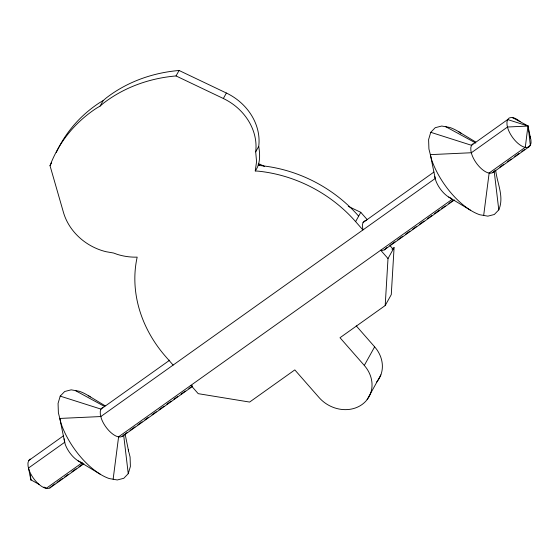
<?xml version="1.0" encoding="UTF-8"?>
<svg xmlns="http://www.w3.org/2000/svg" width="559" height="559" viewBox="0 0 559 559"><rect width="100%" height="100%" fill="white"/><g stroke="black" fill="none" stroke-linecap="round" stroke-linejoin="round"><path stroke-width="0.84" d="M385.193 305.549L388.009 258.551L394.088 247.616L391.272 294.621L385.193 305.549L340.005 337.727L364.3 365.425A31.276 27.091 29.1 0 1 361.952 404.59A31.276 27.091 29.1 0 1 319.112 397.596L294.817 369.897L249.628 402.068L198.214 393.669L190.905 385.333L192.296 385.577M113.135 479.231L118.606 436.81L452.287 199.249M483.675 215.432L489.146 173.004L525.299 147.269L527.955 125.908L530.47 137.975M366.704 220.421L364.545 220.973L363.057 222.51L362.337 224.935L362.924 229.952L355.608 221.616A132.93 115.119 29.1 0 0 258.307 171.159L255.253 170.949L256.567 161.635L255.687 151.845A53.273 46.131 29.1 0 0 223.348 98.503L176.036 75.94A155.702 134.845 29.1 0 0 103.331 103.324L100.11 106.077L96.393 108.264A155.702 134.845 29.1 0 0 50.01 165.66L63.44 212.35A53.273 46.131 29.1 0 0 106.077 251.711L113.596 253.024L117.376 254.408A56.298 48.759 29.1 0 0 137.179 257.133A125.111 108.348 29.1 0 0 165.82 356.74L173.129 365.069M255.68 151.866L258.726 146.381A53.273 46.131 29.1 0 0 226.395 93.032L179.076 70.476A155.702 134.845 29.1 0 0 106.371 97.86L103.149 100.613L99.432 102.8A155.702 134.845 29.1 0 0 56.256 152.551M255.253 170.949C260.466 163.934 260.117 154.605 258.719 146.402M30.158 459.037L28.663 460.581L27.95 462.999L28.055 466.136L28.977 469.777A17.518 8.099 54.6 0 0 45.013 488.056L47.697 488.524L49.856 487.972L83.878 463.746M31.018 480.083L30.284 474.794M90.299 396.925A52.546 24.289 54.6 0 0 79.21 391.244L71.161 389.84L64.683 391.503L60.211 396.121L58.066 403.381L58.381 412.794L61.141 423.708A52.546 24.289 54.6 0 0 109.25 478.553L117.299 479.964L123.777 478.301L128.249 473.676L130.394 466.416L130.079 457.003L128.856 452.161M461.517 133.58A52.546 24.289 54.6 0 0 449.75 127.445L441.701 126.034L435.223 127.697L430.751 132.315L428.606 139.582L428.921 148.987L431.681 159.909A52.546 24.289 54.6 0 0 479.79 214.747L487.839 216.158L494.317 214.495L498.789 209.877C504.372 196.985 497.279 183.457 495.707 170.523M472.998 143.761L471.51 145.298L470.79 147.723L470.895 150.86L471.817 154.501A17.518 8.099 54.6 0 0 487.853 172.78L490.536 173.248L492.696 172.696L528.842 146.954L530.337 145.417L528.15 126.159M50.01 165.66L51.533 162.928M100.11 106.077L103.149 100.613M176.036 75.94L179.076 70.476M223.348 98.503L226.395 93.032M259.131 165.471L259.844 164.199L264.533 166.435M355.608 221.616L360.786 212.329L348.264 206.355M364.3 365.425L374.642 346.839L356.216 325.827M367.109 399.643L380.882 374.872M30.857 479.811L39.43 484.597M102.458 407.567L100.969 409.104L100.25 411.522L100.354 414.659L101.277 418.3A17.518 8.099 54.6 0 0 117.313 436.579L119.996 437.054L122.155 436.495L192.331 386.535M49.856 487.972L51.344 486.428M122.155 436.495L127.186 432.435M388.009 258.551L380.693 250.215L382.083 250.46L384.243 249.901L387.149 247.357M492.696 172.696L495.602 170.146M28.663 460.581L63.398 435.852M169.726 360.157L100.969 409.104L60.211 396.121M363.057 222.51L433.938 172.046M82.459 462.545L46.306 488.28L44.014 487.05M52.05 485.925L54.887 483.905M57.011 482.396L62.685 478.357M64.809 476.841L68.352 474.318M71.901 471.796L76.15 468.77M78.987 466.751L82.529 464.229M130.023 430.416L134.985 426.88M137.821 424.861L142.07 421.835M144.907 419.816L148.449 417.293M151.999 414.771L156.247 411.745M159.084 409.726L164.046 406.19M166.882 404.171L171.138 401.145M173.968 399.126L177.517 396.604M181.06 394.081L185.308 391.055M188.858 388.533L190.982 387.017M390.692 244.835L394.947 241.802M397.784 239.783L402.746 236.254M405.582 234.235L409.831 231.209M412.668 229.19L416.21 226.668M419.76 224.138L424.008 221.112M427.551 218.59L431.807 215.564M434.643 213.545L439.605 210.009M441.729 208.5L445.271 205.978M448.821 203.448L453.069 200.422M499.858 167.113L503.4 164.591M507.649 161.565L511.199 159.042M514.741 156.52L518.99 153.494M521.827 151.475L524.663 149.456M528.206 146.933L530.337 145.417L531.05 142.999L530.945 139.862L530.023 136.221M384.243 249.901L454.418 199.947M391.964 249.132L394.088 247.616M528.842 146.954L526.683 147.513L524 147.045A17.518 8.099 54.6 0 1 507.963 128.759L507.048 125.125L506.943 121.988L507.656 119.563L509.144 118.026L511.303 117.467L513.987 117.942A17.518 8.099 54.6 0 1 520.177 121.75M527.941 126.055L507.523 127.005L471.37 152.74L430.353 154.64L435.223 178.482L100.83 416.546L59.813 418.439L64.683 442.281L28.53 468.016L30.85 479.881M258.3 165.485L261.353 165.695A132.93 115.119 29.1 0 1 358.654 216.151M527.913 125.985L507.656 119.563L471.51 145.298L430.751 132.315M512.694 117.711L527.969 125.908M445.865 126.76L475.779 143.034M75.325 390.566L104.47 406.421M458.827 131.826L475.723 142.028M448.674 197.054L470.713 210.366M88.287 395.625L105.183 405.834M78.134 460.861L100.173 474.172M360.786 212.329L366.97 219.38M389.805 245.415L393.18 249.258M434.748 176.595L435.664 180.236A17.518 8.099 54.6 0 0 451.7 198.515M128.27 449.848L128.647 451.358L125.167 434.329M494.184 171.152L498.789 209.877M123.644 434.958L128.249 473.676M64.152 438.829L65.124 444.035A17.518 8.099 54.6 0 0 81.16 462.321M374.642 346.839A31.276 27.091 29.1 0 1 376.452 382.272M258.118 164.178A41.701 36.118 29.1 0 1 259.844 164.199"/></g></svg>
